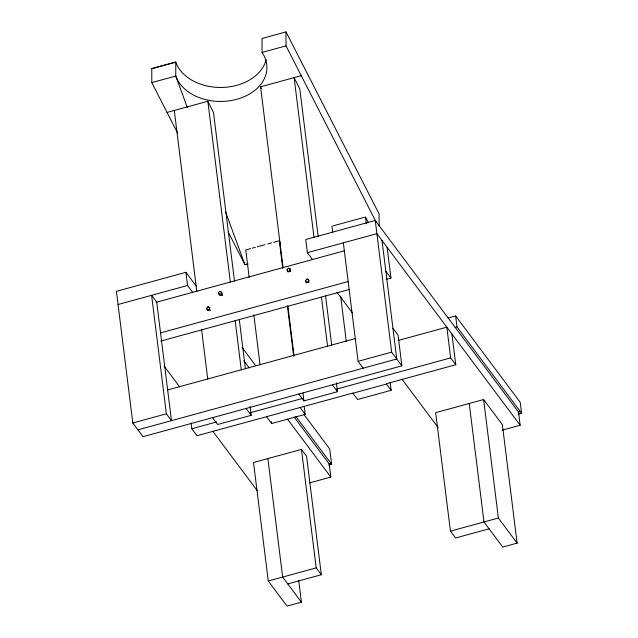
<?xml version="1.0" encoding="UTF-8"?>
<svg xmlns="http://www.w3.org/2000/svg" width="638" height="638" viewBox="0 0 638 638"><rect width="100%" height="100%" fill="white"/><g stroke="black" fill="none" stroke-linecap="round" stroke-linejoin="round"><path stroke-width="0.96" d="M210.301 310.515L209.447 309.374L209.623 307.484L207.996 306.734L206.656 308.298L207.701 310.539L209.878 309.94L209.623 307.484M222.431 295.601L221.155 293.887L221.322 292.005L219.695 291.255L218.356 292.81L219.823 295.625L222.008 295.027L222.176 293.145L221.322 292.005M290.21 271.365L289.955 268.909L288.328 268.159L286.988 269.722L288.025 271.963L290.21 271.365L290.41 269.124M308.792 282.203L308.537 279.739L306.91 278.989L305.57 280.553L306.615 282.793L308.792 282.203L308.537 279.739M247.991 264.108L244.936 264.658L228.205 231.977M177.571 132.991L151.804 82.613L151.78 68.641L175.745 62.077A46.311 33.862 -0.1 0 0 222.279 87.446A46.311 33.862 -0.1 0 0 266.158 59.621M379.147 226.075L379.124 213.961L285.999 31.9L262.027 38.463L262.051 52.436A46.311 33.862 -0.1 0 1 236.818 99.289A46.311 33.862 -0.1 0 1 175.769 76.066L151.804 82.613M151.78 68.641L175.745 62.085L175.769 76.05L187.412 107.806M262.051 52.436L286.015 45.872L285.999 31.9M167.092 112.416L207.836 101.267L213.499 112.495L234.505 281.167M283.081 267.641L260.567 86.832L301.311 75.683M332.892 225.916L364.529 217.255M250.543 248.613L245.75 249.929L249.179 277.45M252.465 248.094L255.336 247.305M257.258 246.778L264.922 244.681M267.8 243.891L271.636 242.847M273.55 242.32L279.308 240.741L282.746 268.351M196.145 285.999L185.913 272.314L116.411 291.335L132.808 422.994L143.04 436.679L401.884 365.829L398.064 335.109L392.944 328.267M502.066 430.203L520.153 425.251L518.519 412.092L375.256 220.485L305.754 239.513L307.388 252.68L312.508 259.522M247.807 263.885L244.936 264.674L225.413 211.449M118.046 304.501L187.556 285.481L192.668 292.324M307.388 252.68L376.899 233.652L520.153 425.251M156.717 302.157L171.478 420.657L166.358 413.815L151.605 295.314L156.717 302.157L344.672 250.718M287.602 271.397L289.78 270.799M218.97 294.485L221.155 293.887M306.184 282.227L308.361 281.629M207.27 309.972L209.447 309.374M160.545 332.884L348.452 281.454M160.672 341.091L349.058 289.524M386.197 279.364L390.95 278.056L387.13 247.337M167.65 389.938L355.557 338.499M448.028 318.027L455.628 315.946L520.225 402.339L521.589 413.304L518.742 414.086M398.264 340.461L446.823 327.174L450.643 357.894L455.763 364.737L386.253 383.757L391.158 390.32L357.607 399.5L352.806 393.08L197.014 435.722L191.799 428.744L191.081 422.986M455.197 327.406L456.999 326.919L521.589 413.304M132.808 422.994L166.358 413.815M343.34 242.839L358.101 361.331L391.652 352.144L401.884 365.829M137.928 429.837L396.772 358.987L382.01 240.494M191.799 428.744L216.729 421.917M250.279 412.738L303.01 398.303M336.561 389.116L450.643 357.894M250.112 406.438L251.213 415.314L217.662 424.501L212.542 417.659M298.831 394.045L303.943 400.887L337.502 391.7L336.393 382.816M352.918 393.231L386.469 384.044M266.524 416.694L271.636 423.536L305.195 414.357L304.214 406.478M287.77 583.914L321.329 574.734L306.567 456.242L301.455 449.391L253.517 462.518L268.279 581.011L287.036 606.1L301.415 602.16L298.712 580.436M469.225 403.471L483.979 521.972L502.744 547.061L517.123 543.121L502.361 424.629L483.604 399.54L435.666 412.658L450.428 531.151L455.548 537.994L489.099 528.814M294.11 417.013L329.176 463.914L330.97 463.419M518.519 412.092L520.313 411.598M328.761 465.054L331.608 464.281L329.694 448.921L304.119 414.708M309.869 482.814L330.811 477.08L329.176 463.914M268.279 581.011L316.209 567.892L321.329 574.734M450.428 531.151L498.366 518.032L517.123 543.121M308.959 280.313L306.91 278.989M385.838 271.214L390.95 278.056M336.976 292.244L352.399 312.875M402.123 379.387L438.226 427.659M305.57 280.553L306.615 282.793M289.955 268.909L290.378 269.475L288.328 268.159M358.101 361.331L363.213 368.174M286.988 269.722L287.299 269.978M332.382 384.858L337.502 391.7M218.356 292.81L219.209 293.951M300.075 407.515L305.195 414.357M295.904 416.518L331.608 464.281M242.113 347.471L255.726 365.686M207.996 306.734L208.419 307.309M206.656 308.298L207.701 310.539M243.836 360.749L249.171 367.887M287.427 419.054L330.811 477.08M246.101 408.472L251.213 415.314M164.094 366.092L179.613 386.843M212.741 431.144L257.162 490.558M301.415 602.16L282.658 577.071L267.896 458.578M286.015 45.872L376.436 222.63M365.901 217.813L368.405 222.742M279.739 241.603L280.608 243.317M260.567 86.832L261.436 88.562M483.604 399.54L498.366 518.032M455.628 315.946L456.999 326.919M451.935 334.017L455.763 364.737M375.256 220.485L391.652 352.144M390.201 382.64L391.158 390.32M365.486 216.992L366.34 223.874M331.927 226.179L332.669 232.088M340.652 296.176L346.298 341.521M318.163 236.435L299.78 88.881L294.118 77.653L314.016 237.416M325.571 295.92L331.72 345.286M321.448 297.085L327.573 346.267M302.962 392.992L303.943 400.887M287.897 306.264L294.022 355.454M287.411 305.809L293.671 356.092M301.455 449.391L316.209 567.892M271.397 421.622L271.636 423.536M253.828 314.813L260.073 364.944M239.298 319.638L245.439 368.955M207.836 101.267L230.358 282.076M235.167 320.699L241.292 369.88M174.278 110.454L196.847 291.638M201.616 329.886L207.741 379.068M185.913 272.314L187.556 285.481"/></g></svg>
